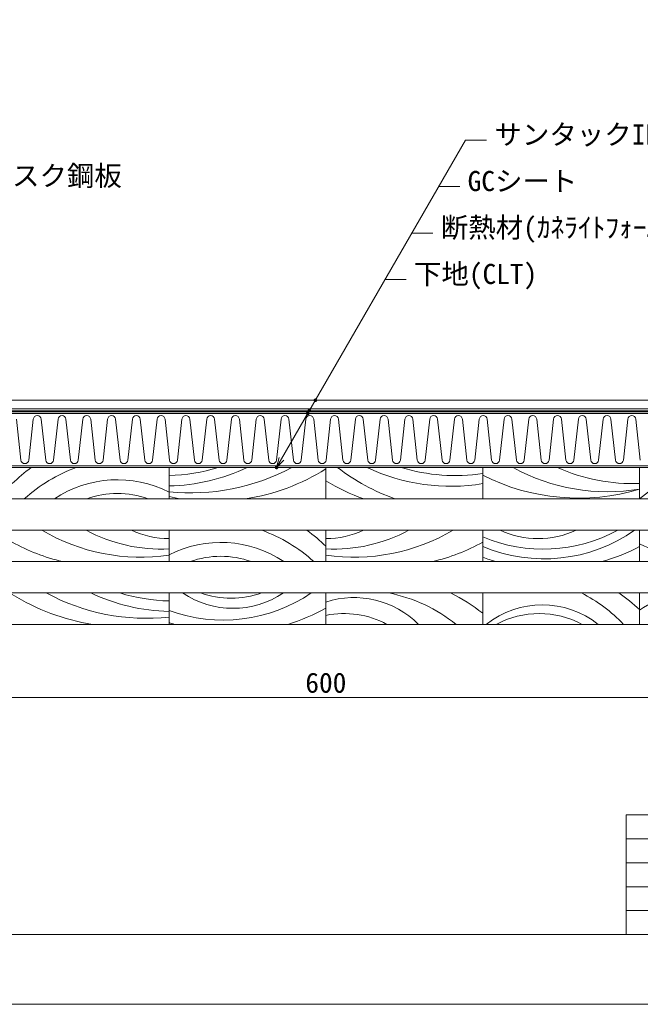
# Model space of a CAD drawing. Units: millimetres, scale not verified. Extents: x -840 to 840, y -594 to 594.
# Drawn here: x -260 to 96, y -594 to -29 of the extents above; entities that cross this region are included whole.
import ezdxf
from ezdxf.enums import TextEntityAlignment as Align

# ---------------------------------------------------------------- set-up
doc = ezdxf.new("R2010")
doc.units = ezdxf.units.MM
doc.header["$LTSCALE"] = 2
for name, color, linetype, lineweight in [('0-0_寸法線', 7, 'Continuous', 9), ('0-1_文字', 5, 'Continuous', 9), ('0-2_野地板', 2, 'Continuous', 9), ('0-3_断熱材', 4, 'Continuous', 9), ('0-4_実線', 7, 'Continuous', 9), ('0-5_IBｼｰﾄ', 7, 'Continuous', 9), ('0-7_0', 7, 'Continuous', 9), ('0-9_輪郭線', 2, 'Continuous', 9), ('0-A_図面枠', 7, 'Continuous', 9), ('0-B_表題欄', 7, 'Continuous', 9)]:
    doc.layers.add(name, color=color, linetype=linetype, lineweight=lineweight)
doc.styles.add('ＭＳ ゴシック', font='')
doc.styles.get('ＭＳ ゴシック').set_extended_font_data('MS Gothic')

# ---------------------------------------------------------------- blocks, each defined once
blk = doc.blocks.new('T25')
at = {"layer": '0-B_表題欄'}
for p, q in [((0, 0), (0, 137.5)), ((0, 137.5), (900, 137.5)), ((0, 110), (900, 110)), ((0, 82.5), (900, 82.5)), ((0, 55), (900, 55)), ((0, 27.5), (900, 27.5)), ((0, 0), (900, 0))]:
    blk.add_line(p, q, dxfattribs=at)

msp = doc.modelspace()

# ---------------------------------------------------------------- linework, layer by layer
at = {"layer": '0-0_寸法線'}
for p, q in [((-19.989, -124.717), (-7.989, -124.717)), ((-35.386, -151.385), (-23.386, -151.385)), ((-50.783, -178.054), (-38.783, -178.054)), ((-90.085, -247.473), (-91.502, -247.473)), ((-90.103, -247.155), (-91.484, -247.155)), ((-90.296, -247.873), (-91.291, -247.873)), ((-90.397, -246.755), (-91.19, -246.755)), ((-93.549, -253.473), (-94.966, -253.473)), ((-93.567, -253.155), (-94.948, -253.155)), ((-93.76, -253.873), (-94.755, -253.873)), ((-93.861, -252.755), (-94.654, -252.755)), ((-94.472, -255.073), (-95.89, -255.073)), ((-94.491, -254.755), (-95.872, -254.755)), ((-94.684, -255.473), (-95.679, -255.473)), ((-94.785, -254.355), (-95.578, -254.355)), ((-377.753, -417.955), (208.247, -417.955))]:
    msp.add_line(p, q, dxfattribs=at)
for points in [[(-113.079, -285.955), (-4.592, -98.048), (7.408, -98.048)], [(-108.836, -281.712), (-113.079, -285.955), (-111.526, -280.159)]]:
    msp.add_lwpolyline(points, dxfattribs=at)
for points in [[(-90.073, -247.355), (-90.079, -247.264), (-90.096, -247.176), (-90.124, -247.09), (-90.163, -247.008), (-90.211, -246.932), (-90.269, -246.862), (-90.335, -246.8), (-90.408, -246.747), (-90.487, -246.703), (-90.571, -246.67), (-90.659, -246.647), (-90.748, -246.636), (-90.839, -246.636), (-90.928, -246.647), (-91.016, -246.67), (-91.1, -246.703), (-91.179, -246.747), (-91.252, -246.8), (-91.318, -246.862), (-91.376, -246.932), (-91.424, -247.008), (-91.463, -247.09), (-91.491, -247.176), (-91.508, -247.264), (-91.513, -247.355), (-90.793, -247.355)], [(-91.513, -247.355), (-91.508, -247.445), (-91.491, -247.534), (-91.463, -247.62), (-91.424, -247.702), (-91.376, -247.778), (-91.318, -247.848), (-91.252, -247.91), (-91.179, -247.963), (-91.1, -248.006), (-91.016, -248.039), (-90.928, -248.062), (-90.839, -248.073), (-90.748, -248.073), (-90.659, -248.062), (-90.571, -248.039), (-90.487, -248.006), (-90.408, -247.963), (-90.335, -247.91), (-90.269, -247.848), (-90.211, -247.778), (-90.163, -247.702), (-90.124, -247.62), (-90.096, -247.534), (-90.079, -247.445), (-90.073, -247.355), (-90.793, -247.355)], [(-94.461, -254.955), (-94.467, -254.864), (-94.484, -254.776), (-94.512, -254.69), (-94.55, -254.608), (-94.599, -254.532), (-94.656, -254.462), (-94.722, -254.4), (-94.795, -254.347), (-94.875, -254.303), (-94.959, -254.27), (-95.046, -254.247), (-95.136, -254.236), (-95.226, -254.236), (-95.316, -254.247), (-95.404, -254.27), (-95.488, -254.303), (-95.567, -254.347), (-95.64, -254.4), (-95.706, -254.462), (-95.764, -254.532), (-95.812, -254.608), (-95.851, -254.69), (-95.879, -254.776), (-95.896, -254.864), (-95.901, -254.955), (-95.181, -254.955)], [(-93.538, -253.355), (-93.543, -253.264), (-93.56, -253.176), (-93.588, -253.09), (-93.627, -253.008), (-93.675, -252.932), (-93.733, -252.862), (-93.799, -252.8), (-93.872, -252.747), (-93.951, -252.703), (-94.035, -252.67), (-94.123, -252.647), (-94.212, -252.636), (-94.303, -252.636), (-94.392, -252.647), (-94.48, -252.67), (-94.564, -252.703), (-94.643, -252.747), (-94.716, -252.8), (-94.782, -252.862), (-94.84, -252.932), (-94.888, -253.008), (-94.927, -253.09), (-94.955, -253.176), (-94.972, -253.264), (-94.978, -253.355), (-94.258, -253.355)], [(-94.978, -253.355), (-94.972, -253.445), (-94.955, -253.534), (-94.927, -253.62), (-94.888, -253.702), (-94.84, -253.778), (-94.782, -253.848), (-94.716, -253.91), (-94.643, -253.963), (-94.564, -254.006), (-94.48, -254.039), (-94.392, -254.062), (-94.303, -254.073), (-94.212, -254.073), (-94.123, -254.062), (-94.035, -254.039), (-93.951, -254.006), (-93.872, -253.963), (-93.799, -253.91), (-93.733, -253.848), (-93.675, -253.778), (-93.627, -253.702), (-93.588, -253.62), (-93.56, -253.534), (-93.543, -253.445), (-93.538, -253.355), (-94.258, -253.355)], [(-95.901, -254.955), (-95.896, -255.045), (-95.879, -255.134), (-95.851, -255.22), (-95.812, -255.302), (-95.764, -255.378), (-95.706, -255.448), (-95.64, -255.51), (-95.567, -255.563), (-95.488, -255.606), (-95.404, -255.639), (-95.316, -255.662), (-95.226, -255.673), (-95.136, -255.673), (-95.046, -255.662), (-94.959, -255.639), (-94.875, -255.606), (-94.795, -255.563), (-94.722, -255.51), (-94.656, -255.448), (-94.599, -255.378), (-94.55, -255.302), (-94.512, -255.22), (-94.484, -255.134), (-94.467, -255.045), (-94.461, -254.955), (-95.181, -254.955)]]:
    msp.add_lwpolyline(points, close=True, dxfattribs=at)
at = {"layer": '0-2_野地板'}
for p, q in [((-624.753, -285.955), (455.247, -285.955)), ((-174.753, -303.955), (-174.753, -285.955)), ((-84.753, -303.955), (-84.753, -285.955)), ((5.247, -303.955), (5.247, -285.955)), ((95.247, -303.955), (95.247, -285.955)), ((-624.753, -303.955), (455.247, -303.955)), ((-624.753, -321.955), (455.247, -321.955)), ((-174.753, -339.955), (-174.753, -321.955)), ((-84.753, -339.955), (-84.753, -321.955)), ((5.247, -339.955), (5.247, -321.955)), ((95.247, -339.955), (95.247, -321.955)), ((-624.753, -339.955), (455.247, -339.955)), ((-624.753, -357.955), (455.247, -357.955)), ((-174.753, -375.955), (-174.753, -357.955)), ((-84.753, -375.955), (-84.753, -357.955)), ((5.247, -375.955), (5.247, -357.955)), ((95.247, -375.955), (95.247, -357.955)), ((-624.753, -375.955), (455.247, -375.955))]:
    msp.add_line(p, q, dxfattribs=at)
for centre, radius, start, end in [((-187.173, -375.955), 112, 126.52749, 133.84262), ((-197.246, -370.539), 90, 109.9777, 132.28343), ((-177.513, -184.594), 106, 271.49186, 287.01457), ((-177.513, -184.594), 112, 271.41193, 295.17621), ((-161.948, -179.169), 121.334, 263.94203, 298.34636), ((-149.336, -184.033), 121.334, 278.75178, 302.15906), ((-4.295, -189.64), 121.334, 232.54147, 250.41484), ((-13.195, -184.738), 112, 244.65194, 279.47741), ((-10.513, -184.594), 106, 252.98543, 278.55024), ((76.75, -187.882), 112, 241.1222, 279.5059), ((91.275, -189.171), 106, 245.93066, 272.14745), ((172.83, -397.244), 121.334, 113.47793, 129.7481), ((-204.381, -357.955), 65, 62.8829, 123.82216), ((-22.295, -189.64), 121.334, 239.01881, 250.41484), ((60.134, -182.201), 121.334, 243.10463, 286.82144), ((-204.381, -352.889), 52, 70.22612, 109.77388), ((-149.336, -184.033), 121.334, 257.90805, 261.24822), ((-190.953, -225.423), 112, 239.52957, 278.31652), ((-179.479, -242.76), 90, 241.63486, 273.00998), ((-174.486, -274.747), 52, 245.20901, 269.70606), ((-152.26, -406.539), 90, 47.71657, 70.0223), ((-162.333, -411.955), 112, 46.15738, 53.47251), ((-80.027, -242.76), 90, 266.99002, 298.36514), ((-68.553, -225.423), 112, 261.68348, 300.47043), ((-85.02, -274.747), 52, 270.29394, 294.79099), ((39.973, -242.76), 90, 247.3039, 298.36514), ((40.482, -248.377), 90, 246.95197, 305.1616), ((36.98, -274.747), 52, 245.20901, 294.79099), ((-210.18, -230.928), 112, 240.83952, 256.76739), ((-145.125, -393.955), 65, 56.17784, 117.1171), ((-49.326, -230.928), 112, 283.23261, 299.16048), ((43.245, -232.15), 112, 285.73224, 297.66537), ((141.89, -227.967), 112, 245.3887, 270.84081), ((-145.125, -388.889), 52, 70.22612, 109.77388), ((43.245, -232.15), 112, 250.16793, 254.26776), ((-200.17, -256.033), 121.334, 237.84094, 261.24822), ((-187.558, -251.169), 121.334, 241.65364, 276.05797), ((-171.993, -256.594), 112, 244.82379, 268.58807), ((-171.993, -256.594), 106, 252.98543, 268.50814), ((-143.68, -283.486), 90, 249.80279, 304.16383), ((-138.06, -314.755), 52, 236.17778, 303.82222), ((-139.137, -309.027), 52, 250.20542, 289.79458), ((-68.569, -412.586), 52, 44.7853, 108.13348), ((-66.29, -446.212), 90, 51.31877, 78.70601), ((-63.412, -458.069), 112, 52.19131, 63.36515), ((20.929, -438.116), 90, 43.68417, 62.95915), ((13.728, -457.4), 121.334, 47.78977, 55.04419), ((161.032, -469.721), 121.334, 112.90656, 122.83206), ((-139.118, -268.755), 112, 286.83503, 299.03878), ((39.349, -416.797), 52, 51.7608, 128.2392), ((-74.372, -421.746), 52, 61.71437, 101.51597), ((37.628, -421.746), 52, 61.71437, 118.28563), ((-139.118, -268.755), 112, 251.44771, 253.16497)]:
    msp.add_arc(centre, radius, start, end, dxfattribs=at)
at = {"layer": '0-3_断熱材', "color": 7}
for p, q in [((455.247, -254.955), (-624.753, -254.955)), ((-624.753, -284.955), (455.247, -284.955))]:
    msp.add_line(p, q, dxfattribs=at)
at = {"layer": '0-3_断熱材'}
for p, q in [((-262.353, -258.22), (-259.752, -281.689)), ((-252.645, -258.22), (-255.245, -281.689)), ((-248.138, -258.22), (-245.537, -281.689)), ((-238.43, -258.22), (-241.03, -281.689)), ((-233.923, -258.22), (-231.323, -281.689)), ((-224.215, -258.22), (-226.816, -281.689)), ((-219.708, -258.22), (-217.108, -281.689)), ((-210, -258.22), (-212.601, -281.689)), ((-205.494, -258.22), (-202.893, -281.689)), ((-195.786, -258.22), (-198.386, -281.689)), ((-191.279, -258.22), (-188.678, -281.689)), ((-181.571, -258.22), (-184.172, -281.689)), ((-177.064, -258.22), (-174.464, -281.689)), ((-167.356, -258.22), (-169.957, -281.689)), ((-162.849, -258.22), (-160.249, -281.689)), ((-153.142, -258.22), (-155.742, -281.689)), ((-148.635, -258.22), (-146.034, -281.689)), ((-138.927, -258.22), (-141.527, -281.689)), ((-134.42, -258.22), (-131.819, -281.689)), ((-124.712, -258.22), (-127.313, -281.689)), ((-120.205, -258.22), (-117.605, -281.689)), ((-110.497, -258.22), (-113.098, -281.689)), ((-105.99, -258.22), (-103.39, -281.689)), ((-96.283, -258.22), (-98.883, -281.689)), ((-91.776, -258.22), (-89.175, -281.689)), ((-82.068, -258.22), (-84.668, -281.689)), ((-77.561, -258.22), (-74.961, -281.689)), ((-67.853, -258.22), (-70.454, -281.689)), ((-63.346, -258.22), (-60.746, -281.689)), ((-53.638, -258.22), (-56.239, -281.689)), ((-49.132, -258.22), (-46.531, -281.689)), ((-39.424, -258.22), (-42.024, -281.689)), ((-34.917, -258.22), (-32.316, -281.689)), ((-25.209, -258.22), (-27.809, -281.689)), ((-20.702, -258.22), (-18.102, -281.689)), ((-10.994, -258.22), (-13.595, -281.689)), ((-6.487, -258.22), (-3.887, -281.689)), ((3.221, -258.22), (0.62, -281.689)), ((7.727, -258.22), (10.328, -281.689)), ((17.435, -258.22), (14.835, -281.689)), ((21.942, -258.22), (24.543, -281.689)), ((31.65, -258.22), (29.049, -281.689)), ((36.157, -258.22), (38.757, -281.689)), ((45.865, -258.22), (43.264, -281.689)), ((50.372, -258.22), (52.972, -281.689)), ((60.079, -258.22), (57.479, -281.689)), ((64.586, -258.22), (67.187, -281.689)), ((74.294, -258.22), (71.694, -281.689)), ((78.801, -258.22), (81.402, -281.689)), ((88.509, -258.22), (85.908, -281.689)), ((93.016, -258.22), (95.616, -281.689))]:
    msp.add_line(p, q, dxfattribs=at)
for centre, start, end in [((-250.391, -258.431), 5.35135, 174.64865), ((-236.177, -258.431), 5.35135, 174.64865), ((-221.962, -258.431), 5.35135, 174.64865), ((-207.747, -258.431), 5.35135, 174.64865), ((-193.532, -258.431), 5.35135, 174.64865), ((-179.318, -258.431), 5.35135, 174.64865), ((-165.103, -258.431), 5.35135, 174.64865), ((-150.888, -258.431), 5.35135, 174.64865), ((-136.673, -258.431), 5.35135, 174.64865), ((-122.459, -258.431), 5.35135, 174.64865), ((-108.244, -258.431), 5.35135, 174.64865), ((-94.029, -258.431), 5.35135, 174.64865), ((-79.814, -258.431), 5.35135, 174.64865), ((-65.6, -258.431), 5.35135, 174.64865), ((-51.385, -258.431), 5.35135, 174.64865), ((-37.17, -258.431), 5.35135, 174.64865), ((-22.956, -258.431), 5.35135, 174.64865), ((-8.741, -258.431), 5.35135, 174.64865), ((5.474, -258.431), 5.35135, 174.64865), ((19.689, -258.431), 5.35135, 174.64865), ((33.903, -258.431), 5.35135, 174.64865), ((48.118, -258.431), 5.35135, 174.64865), ((62.333, -258.431), 5.35135, 174.64865), ((76.548, -258.431), 5.35135, 174.64865), ((90.762, -258.431), 5.35135, 174.64865), ((-257.499, -281.478), 185.35135, 354.64865), ((-243.284, -281.478), 185.35135, 354.64865), ((-229.069, -281.478), 185.35135, 354.64865), ((-214.854, -281.478), 185.35135, 354.64865), ((-200.64, -281.478), 185.35135, 354.64865), ((-186.425, -281.478), 185.35135, 354.64865), ((-172.21, -281.478), 185.35135, 354.64865), ((-157.995, -281.478), 185.35135, 354.64865), ((-143.781, -281.478), 185.35135, 354.64865), ((-129.566, -281.478), 185.35135, 354.64865), ((-115.351, -281.478), 185.35135, 354.64865), ((-101.137, -281.478), 185.35135, 354.64865), ((-86.922, -281.478), 185.35135, 354.64865), ((-72.707, -281.478), 185.35135, 354.64865), ((-58.492, -281.478), 185.35135, 354.64865), ((-44.278, -281.478), 185.35135, 354.64865), ((-30.063, -281.478), 185.35135, 354.64865), ((-15.848, -281.478), 185.35135, 354.64865), ((-1.633, -281.478), 185.35135, 354.64865), ((12.581, -281.478), 185.35135, 354.64865), ((26.796, -281.478), 185.35135, 354.64865), ((41.011, -281.478), 185.35135, 354.64865), ((55.226, -281.478), 185.35135, 354.64865), ((69.44, -281.478), 185.35135, 354.64865), ((83.655, -281.478), 185.35135, 354.64865)]:
    msp.add_arc(centre, 2.263, start, end, dxfattribs=at)
at = {"layer": '0-4_実線'}
for p, q in [((-624.753, -253.355), (455.247, -253.355)), ((-624.753, -253.955), (455.247, -253.955))]:
    msp.add_line(p, q, dxfattribs=at)
at = {"layer": '0-5_IBｼｰﾄ'}
for p, q in [((-331.245, -247.355), (455.247, -247.355)), ((-332.584, -252.355), (455.247, -252.355))]:
    msp.add_line(p, q, dxfattribs=at)
at = {"layer": '0-7_0'}
for p, q in [((-112.37, -286.073), (-113.788, -286.073)), ((-112.388, -285.755), (-113.769, -285.755)), ((-112.581, -286.473), (-113.576, -286.473)), ((-112.682, -285.355), (-113.476, -285.355))]:
    msp.add_line(p, q, dxfattribs=at)
for points in [[(-112.359, -285.955), (-112.365, -285.864), (-112.382, -285.776), (-112.409, -285.69), (-112.448, -285.608), (-112.496, -285.532), (-112.554, -285.462), (-112.62, -285.4), (-112.693, -285.347), (-112.772, -285.303), (-112.856, -285.27), (-112.944, -285.247), (-113.034, -285.236), (-113.124, -285.236), (-113.214, -285.247), (-113.301, -285.27), (-113.385, -285.303), (-113.465, -285.347), (-113.538, -285.4), (-113.604, -285.462), (-113.661, -285.532), (-113.71, -285.608), (-113.748, -285.69), (-113.776, -285.776), (-113.793, -285.864), (-113.799, -285.955), (-113.079, -285.955)], [(-113.799, -285.955), (-113.793, -286.045), (-113.776, -286.134), (-113.748, -286.22), (-113.71, -286.302), (-113.661, -286.378), (-113.604, -286.448), (-113.538, -286.51), (-113.465, -286.563), (-113.385, -286.606), (-113.301, -286.639), (-113.214, -286.662), (-113.124, -286.673), (-113.034, -286.673), (-112.944, -286.662), (-112.856, -286.639), (-112.772, -286.606), (-112.693, -286.563), (-112.62, -286.51), (-112.554, -286.448), (-112.496, -286.378), (-112.448, -286.302), (-112.409, -286.22), (-112.382, -286.134), (-112.365, -286.045), (-112.359, -285.955), (-113.079, -285.955)]]:
    msp.add_lwpolyline(points, close=True, dxfattribs=at)
at = {"layer": '0-9_輪郭線'}
msp.add_lwpolyline([(800, 554), (-800, 554), (-800, -554), (800, -554)], close=True, dxfattribs=at)
at = {"layer": '0-A_図面枠'}
msp.add_lwpolyline([(840, -594), (840, 594), (-840, 594), (-840, -594)], close=True, dxfattribs=at)

# ---------------------------------------------------------------- block references
at = {"layer": '0-B_表題欄', "xscale": 0.5, "yscale": 0.5}
msp.add_blockref('T25', (87.5, -554), dxfattribs=at)

# ---------------------------------------------------------------- texts
at = {"layer": '0-0_寸法線', "style": 'ＭＳ ゴシック'}
msp.add_text('600', height=11.54, dxfattribs=at).set_placement((-96.573, -418.675), align=Align.BOTTOM_LEFT)
at = {"layer": '0-1_文字', "color": 7, "style": 'ＭＳ ゴシック'}
for s, p in [('サンタックIB-HWCシート', (11.948, -104.107)), ('IBディスク鋼板', (-312, -127.776)), ('GCシート', (-3.449, -130.776)), ('断熱材(ｶﾈﾗｲﾄﾌｫｰﾑｽｰﾊﾟ-E-I)', (-18.845, -157.444)), ('下地(CLT)', (-34.242, -184.113))]:
    msp.add_text(s, height=11.54, dxfattribs=at).set_placement(p, align=Align.BOTTOM_LEFT)

doc.saveas('drawing.dxf')
